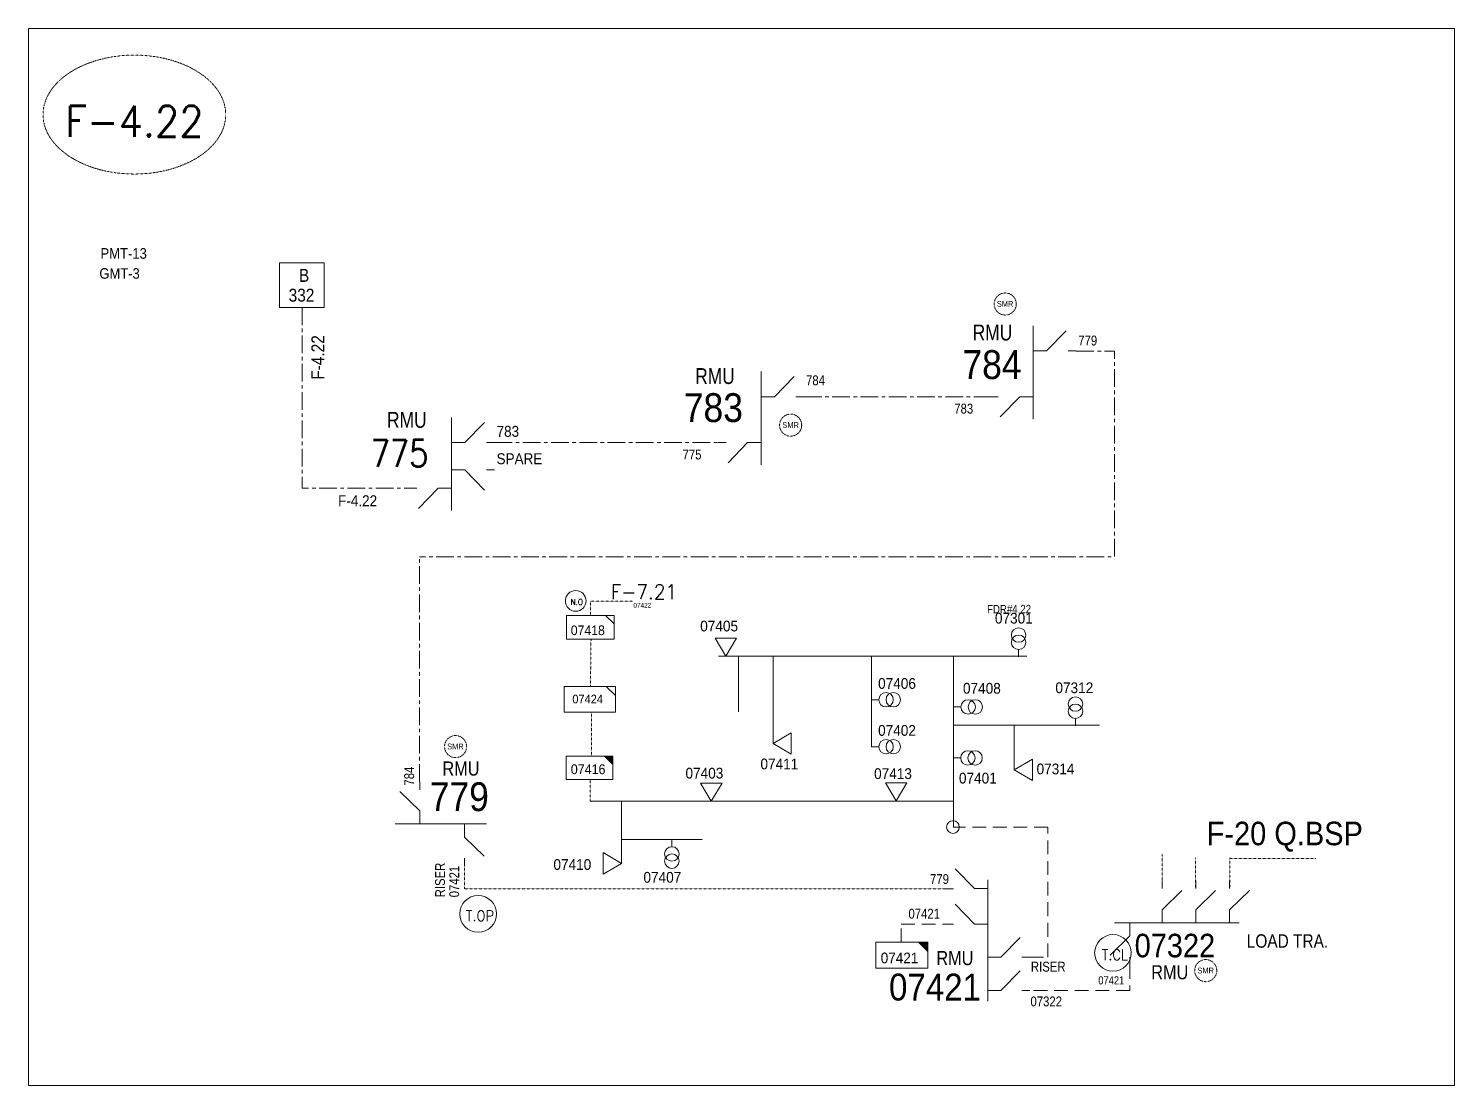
# Model space of a CAD drawing. Header units: metres. Extents: x 65984 to 144644, y -19036 to 23726.
# Drawn here: x 108278 to 110049, y -15672 to -14359 of the extents above; entities that cross this region are included whole.
import ezdxf
from ezdxf.enums import TextEntityAlignment as Align

# ---------------------------------------------------------------- set-up
doc = ezdxf.new("R2010")
doc.units = ezdxf.units.M
doc.header["$MEASUREMENT"] = 0
for name, pattern in [('( Center )', [2, 1.25, -0.25, 0.25, -0.25]), ('DGN Style 3', [0.013877, 0, -0.013877]), ('HIDDEN2', [2381.25, 1587.5, -793.75])]:
    doc.linetypes.add(name, pattern=pattern)
doc.layers.get('0').update_dxf_attribs({"color": 95, "lineweight": 40})
for name, color, linetype, lineweight in [('d_eos', 111, 'Continuous', 40), ('d_eos no', 121, 'Continuous', 40), ('d_oh branch', 94, 'Continuous', 40), ('d_switch', 95, 'Continuous', 40), ('d_tf', 1, 'Continuous', 40), ('d_tf no', 6, 'Continuous', 40), ('d_tf_200', 1, 'Continuous', 40), ('d_ug cable', 95, 'Continuous', 40), ('d_ug main line', 95, 'Continuous', 40), ('d_unit sub', 7, 'Continuous', 40), ('fedr no', 95, 'Continuous', 40), ('GRID STATION  04', 7, 'Continuous', 40), ('Level 37', 7, 'Continuous', 0), ('O H MAIN FEEDER', 4, 'Continuous', 100), ('SW N O', 114, 'Continuous', 30)]:
    doc.layers.add(name, color=color, linetype=linetype, lineweight=lineweight)
doc.styles.add('NASKHF', font='naskhf.shx', dxfattribs={"height": 8})
doc.styles.add('Style-Arial', font='arial.ttf')
doc.styles.add('Style-ENGINEERING', font='ENGINEERING.shx')
doc.styles.add('Style-msdefault', font='msdefault.shx')
doc.styles.add('Style-STANDARD', font='STANDARD.shx')

# ---------------------------------------------------------------- blocks, each defined once
blk = doc.blocks.new('TFU_110')
at = {"layer": 'd_tf_200', "color": 4, "linetype": 'Continuous', "lineweight": 13}
blk.add_line((0, 10), (0, 0), dxfattribs=at)
for centre in [(0, 30), (0, 20)]:
    blk.add_circle(centre, 10, dxfattribs=at)
blk = doc.blocks.new('TF_8')
at = {"color": 0, "linetype": 'ByBlock', "lineweight": -2}
blk.add_line((6.3, 4.95), (9.9, 1.35), dxfattribs=at)
blk.add_3dface([(-10.1, 4.95), (9.9, 4.95), (9.9, -5.05), (-10.1, -5.05)], dxfattribs=at)
blk = doc.blocks.new('exist.us-1000kva')
at = {"color": 0, "linetype": 'ByBlock', "lineweight": -2, "flags": 128}
blk.add_lwpolyline([(40, 12.9), (32.8, 20), (40, 20)], close=True, dxfattribs=at)
at = {"color": 0, "linetype": 'ByBlock', "lineweight": -2, "extrusion": (0, 0, -1)}
blk.add_solid([(-40, 12.9), (-32.8, 20), (-40, 20)], dxfattribs=at)
at = {"color": 0, "linetype": 'ByBlock', "lineweight": -2, "xscale": 2, "yscale": 2}
blk.add_blockref('TF_8', (20.2, 10.1), dxfattribs=at)
blk = doc.blocks.new('*U1122')
at = {"layer": 'd_eos', "color": 2, "linetype": 'Continuous', "lineweight": 13, "ltscale": 2.241546}
for p, q in [((8.43, 12.09), (8.43, 14.91)), ((8.43, 4.64), (15.43, 11.44)), ((8.43, 0), (8.43, 4.64)), ((16.17, -0.01), (-16.15, 0)), ((-7.43, -4.65), (-14.43, -11.45)), ((-7.43, 0), (-7.43, -4.65)), ((-7.43, -12.1), (-7.43, -14.92))]:
    blk.add_line(p, q, dxfattribs=at)
blk = doc.blocks.new('TRA1_893')
at = {"layer": 'd_tf', "color": 4, "linetype": 'Continuous', "lineweight": 13, "ltscale": 0.001333, "flags": 128}
blk.add_lwpolyline([(10, -17), (0, 0), (-10, -17)], close=True, dxfattribs=at)
blk = doc.blocks.new('TRA1_892')
at = {"layer": 'd_tf', "color": 4, "linetype": 'Continuous', "lineweight": 13, "ltscale": 0.001333, "xscale": 1.000046566207833, "yscale": 1.000046566207833, "zscale": 1.000046566207833, "rotation": 180}
blk.add_blockref('TRA1_893', (0, 0), dxfattribs=at)
blk = doc.blocks.new('TRA1_895')
at = {"layer": 'd_tf', "color": 4, "linetype": 'Continuous', "lineweight": 13, "ltscale": 0.001333, "flags": 128}
blk.add_lwpolyline([(10, -17), (0, 0), (-10, -17)], close=True, dxfattribs=at)
blk = doc.blocks.new('TRA1_894')
at = {"layer": 'd_tf', "color": 4, "linetype": 'Continuous', "lineweight": 13, "ltscale": 0.001333, "xscale": 1.000046566207834, "yscale": 1.000046566207834, "zscale": 1.000046566207834, "rotation": 180}
blk.add_blockref('TRA1_895', (0, 0), dxfattribs=at)
blk = doc.blocks.new('*U3776')
at = {"layer": 'SW N O', "color": 1, "lineweight": 13}
blk.add_circle((0, 0), 16.8, dxfattribs=at)
at = {"layer": 'SW N O', "color": 1, "lineweight": 13, "insert": (1.7, -1.8), "char_height": 9.6, "attachment_point": 5, "line_spacing_factor": 0.6, "style": 'Style-STANDARD'}
blk.add_mtext('T.CL', dxfattribs=at)
blk = doc.blocks.new('*U3382')
at = {"layer": 'SW N O', "color": 3, "lineweight": 13}
blk.add_circle((0, 0), 16.8, dxfattribs=at)
at = {"layer": 'SW N O', "color": 3, "lineweight": 13, "insert": (1.7, -1.8), "char_height": 9.6, "attachment_point": 5, "line_spacing_factor": 0.6, "style": 'Style-STANDARD'}
blk.add_mtext('N.O', dxfattribs=at)
blk = doc.blocks.new('*U4337')
at = {"layer": 'SW N O', "color": 80, "lineweight": 13}
blk.add_circle((0, 0), 16.8, dxfattribs=at)
at = {"layer": 'SW N O', "color": 80, "lineweight": 13, "insert": (1.7, -1.8), "char_height": 9.6, "attachment_point": 5, "line_spacing_factor": 0.6, "style": 'Style-STANDARD'}
blk.add_mtext('T.OP', dxfattribs=at)

msp = doc.modelspace()

# ---------------------------------------------------------------- linework, layer by layer
at = {"layer": 'd_eos', "color": 7, "linetype": 'Continuous', "lineweight": 13, "ltscale": 2.287292}
for p, q in [((108803.6, -14957.9), (108803.6, -14842.1)), ((108820.2, -14873.3), (108844.6, -14848.3)), ((108803.6, -14873.3), (108820.2, -14873.3)), ((108846.9, -14873.3), (108857, -14873.3)), ((108803.6, -14907.4), (108820.2, -14907.4)), ((108820.2, -14907.4), (108844.6, -14932.5)), ((108846.9, -14907.4), (108857, -14907.4)), ((108760.3, -14930.2), (108750.1, -14930.2)), ((108786.9, -14930.2), (108762.6, -14955.3)), ((108803.6, -14930.2), (108786.9, -14930.2))]:
    msp.add_line(p, q, dxfattribs=at)
at = {"layer": 'd_eos', "color": 7, "linetype": 'Continuous', "lineweight": 13, "ltscale": 2.241546}
for p, q in [((109453, -15427.5), (109429.2, -15403)), ((109469.4, -15416.8), (109469.4, -15567.5)), ((109426.9, -15427.6), (109417, -15427.6)), ((109469.4, -15427.5), (109453, -15427.5)), ((109453, -15471.6), (109429.2, -15447)), ((109426.9, -15471.6), (109417, -15471.6)), ((109469.4, -15471.6), (109453, -15471.6)), ((109485.7, -15512.8), (109509.6, -15488.2)), ((109469.4, -15512.8), (109485.7, -15512.8)), ((109485.7, -15554), (109509.6, -15529.5)), ((109511.8, -15512.8), (109521.7, -15512.8)), ((109645.9, -15512.5), (109645.9, -15522.4)), ((109469.4, -15554.1), (109485.7, -15554.1)), ((109511.8, -15554.1), (109521.7, -15554.1))]:
    msp.add_line(p, q, dxfattribs=at)
at = {"layer": 'd_eos', "color": 251, "linetype": 'Continuous', "lineweight": 13, "ltscale": 2.241546}
for p, q in [((109685.9, -15427.5), (109685.9, -15417.6)), ((109727.9, -15427.5), (109727.9, -15417.6)), ((109769.9, -15427.5), (109769.9, -15417.6))]:
    msp.add_line(p, q, dxfattribs=at)
at = {"layer": 'd_eos', "color": 2, "linetype": 'Continuous', "lineweight": 13, "ltscale": 2.241546}
for p, q in [((109685.9, -15453.7), (109710.5, -15429.8)), ((109727.9, -15453.7), (109752.5, -15429.8)), ((109769.9, -15453.7), (109794.5, -15429.8)), ((109685.9, -15470), (109685.9, -15453.7)), ((109727.9, -15470), (109727.9, -15453.7)), ((109769.9, -15470), (109769.9, -15453.7)), ((109781.9, -15470), (109626.7, -15470)), ((109645.9, -15470), (109645.9, -15486.3)), ((109645.9, -15486.3), (109621.3, -15510.2))]:
    msp.add_line(p, q, dxfattribs=at)
at = {"layer": 'd_oh branch', "color": 4, "linetype": 'Continuous', "lineweight": 13}
for p, q in [((109518.1, -15138.9), (109135.1, -15138.9)), ((109159.8, -15208), (109159.8, -15138.9)), ((109202.8, -15247.3), (109202.8, -15138.9)), ((109325.3, -15251.6), (109325.3, -15138.9)), ((109426.9, -15351.1), (109426.9, -15138.9)), ((109608.3, -15224.6), (109426.9, -15224.6)), ((109502.3, -15279.8), (109502.3, -15224.6)), ((109426.9, -15318.9), (108975.9, -15318.9)), ((109014.6, -15396.1), (109014.6, -15318.9)), ((109014.6, -15366.5), (109114.8, -15366.5))]:
    msp.add_line(p, q, dxfattribs=at)
at = {"layer": 'd_ug cable', "color": 4, "linetype": 'DGN Style 3', "lineweight": 13}
msp.add_line((108975.9, -15292), (108975.9, -15318.9), dxfattribs=at)
at = {"layer": 'd_ug cable', "color": 4, "linetype": 'DGN Style 3', "lineweight": 13, "flags": 128}
for points in [[(109028.9, -15070.3), (108976.3, -15070.3), (108976.3, -15087.3)], [(108976.8, -15117.6), (108976.1, -15176.3), (108976.1, -15176.3)], [(108977.3, -15208.2), (108977.2, -15262.9), (108977.2, -15262.9)], [(109417, -15427.6), (108819.6, -15427.6), (108819.6, -15399.5)]]:
    msp.add_lwpolyline(points, dxfattribs=at)
at = {"layer": 'd_ug cable', "color": 4, "linetype": 'HIDDEN2', "lineweight": 13, "ltscale": 0.01075}
for points in [[(109521.7, -15512.8), (109544.2, -15512.8), (109544.2, -15351.1), (109426.9, -15351.1)], [(109361.9, -15494.1), (109361.9, -15471.6), (109417, -15471.6)], [(109645.5, -15522.7), (109645.5, -15522.4), (109645.9, -15522.4), (109645.9, -15554.1), (109521.7, -15554.1)]]:
    msp.add_lwpolyline(points, dxfattribs=at)
at = {"layer": 'd_ug cable', "color": 251, "linetype": 'DGN Style 3', "lineweight": 13, "flags": 128}
for points in [[(109685.9, -15423.2), (109685.9, -15423.2), (109685.9, -15385.1)], [(109727.4, -15427.3), (109727.4, -15427.3), (109727.4, -15389.2)], [(109770.1, -15427.3), (109770.1, -15427.3), (109770.1, -15389.2)], [(109770.5, -15389.9), (109770.5, -15389.9), (109876.9, -15389.9)]]:
    msp.add_lwpolyline(points, dxfattribs=at)
at = {"layer": 'd_ug cable', "color": 2, "linetype": 'DGN Style 3', "lineweight": 13}
for centre in [(109491.2, -14701.3), (109224.7, -14851.8), (108808.6, -15251.1), (109740.2, -15529.4)]:
    msp.add_circle(centre, 13.7, dxfattribs=at)
at = {"layer": 'd_ug main line', "color": 4, "linetype": '( Center )', "lineweight": 13, "ltscale": 17.557586}
for p, q in [((109241.3, -14816.5), (109475.5, -14816.5)), ((108857, -14873.3), (109142.1, -14873.3))]:
    msp.add_line(p, q, dxfattribs=at)
at = {"layer": 'd_ug main line', "color": 4, "linetype": '( Center )', "lineweight": 13, "ltscale": 17.557586, "flags": 128}
for points in [[(108618.2, -14705.5), (108618.2, -14930.2), (108752.3, -14930.2)], [(109579.4, -14759.7), (109626.9, -14759.7), (109626.9, -15015.5), (108764, -15015.5)], [(108764, -15294.7), (108764, -15015.5)]]:
    msp.add_lwpolyline(points, dxfattribs=at)
at = {"layer": 'fedr no', "color": 82, "linetype": 'DGN Style 3', "lineweight": 13, "true_color": 0x1dc70e}
msp.add_ellipse((108409.7, -14466), major_axis=(113.4, 0), ratio=0.651175, dxfattribs=at)
at = {"layer": 'GRID STATION  04', "color": 4, "linetype": 'Continuous', "lineweight": 13, "ltscale": 1.891827, "flags": 128}
msp.add_lwpolyline([(108589.9, -14705.5), (108589.9, -14650), (108645.4, -14650), (108645.4, -14705.5)], close=True, dxfattribs=at)
at = {"layer": 'O H MAIN FEEDER', "color": 140, "lineweight": 13, "ltscale": 0.861012, "flags": 128}
msp.add_lwpolyline([(110049.1, -14359.1), (108278.3, -14359.1), (108278.3, -15672.1), (110049.1, -15672.1)], close=True, dxfattribs=at)
at = {"layer": 'O H MAIN FEEDER', "color": 4, "lineweight": 13, "ltscale": 1.749688}
msp.add_circle((109426.2, -15351), 7.9, dxfattribs=at)

# ---------------------------------------------------------------- block references
at = {"layer": 'd_eos', "color": 2, "linetype": 'Continuous', "lineweight": 13, "ltscale": 2.287292, "extrusion": (0, 0, -1), "xscale": 3.583180799999999, "yscale": 3.583180799999999, "zscale": 3.583180799999999, "rotation": 270}
for p in [(-109525.9, -14786.3), (-109187.9, -14843.2)]:
    msp.add_blockref('*U1122', p, dxfattribs=at)
at = {"layer": 'd_eos', "color": 2, "linetype": 'Continuous', "lineweight": 13, "ltscale": 2.241546, "extrusion": (0, 0, -1), "xscale": 3.511517183999999, "yscale": 3.511517183999999, "zscale": 3.511517183999999, "rotation": 180}
msp.add_blockref('*U1122', (-108790.1, -15347.1), dxfattribs=at)
at = {"layer": 'd_tf', "color": 4, "linetype": 'Continuous', "lineweight": 13, "ltscale": 0.001333, "extrusion": (0, 0, -1), "xscale": 1.325776896, "yscale": 1.325776896, "zscale": 1.325776896, "rotation": 359.9999999999999}
msp.add_blockref('TRA1_892', (-109144.3, -15138.9), dxfattribs=at)
at = {"layer": 'd_tf', "color": 4, "linetype": 'Continuous', "lineweight": 13, "ltscale": 0.001333}
for name, p, xscale, yscale, zscale, rotation in [('TRA1_892', (109202.8, -15247.3), 1.325776896, 1.325776896, 1.325776896, 269.9999999999999), ('TRA1_892', (109502.4, -15279.8), 1.325776896, 1.325776896, 1.325776896, 269.9999999999999), ('TRA1_892', (109126.2, -15318.9), 1.325776896, 1.325776896, 1.325776896, 359.9999999999999), ('TRA1_892', (109355.6, -15318.5), 1.325776896, 1.325776896, 1.325776896, 359.9999999999999), ('TRA1_894', (109014.6, -15396.1), 1.325776895999999, 1.325776895999999, 1.325776895999999, 89.99999999999997)]:
    msp.add_blockref(name, p, dxfattribs=dict(at, xscale=xscale, yscale=yscale, zscale=zscale, rotation=rotation))
at = {"layer": 'd_tf_200', "color": 4, "linetype": 'Continuous', "lineweight": 13, "extrusion": (0, 0, -1), "xscale": 0.8957951999999998, "yscale": 0.8957951999999998, "zscale": 0.8957951999999998, "rotation": 359.9999999999999}
for p in [(-109507.8, -15139.4), (-109578.4, -15225.1)]:
    msp.add_blockref('TFU_110', p, dxfattribs=at)
at = {"layer": 'd_tf_200', "color": 4, "linetype": 'Continuous', "lineweight": 13, "xscale": 0.8957951999999999, "yscale": 0.8957951999999999, "zscale": 0.8957951999999999}
for p, rotation in [((109325.3, -15192.9), 269.9999999999999), ((109427.2, -15201.8), 269.9999999999999), ((109325.3, -15251.2), 269.9999999999999), ((109426.9, -15265.2), 269.9999999999999), ((109077.2, -15366.5), 179.9999999999999)]:
    msp.add_blockref('TFU_110', p, dxfattribs=dict(at, rotation=rotation))
at = {"layer": 'd_unit sub', "color": 4, "linetype": 'Continuous', "lineweight": 13, "rotation": 359.9999999999999}
for name, p, xscale, yscale, zscale in [('TF_8', (108976.1, -15102.7), 2.956289963203895, 2.956289963203895, 1.281288493084476), ('TF_8', (108975.5, -15192.1), 3.18780654375939, 3.18780654375939, 1.423653881204973), ('exist.us-1000kva', (108945.8, -15292), 1.451188224, 1.451188224, 1.376249724043475), ('exist.us-1000kva', (109330.7, -15526.3), 1.61243136, 1.61243136, 1.529166360048306)]:
    msp.add_blockref(name, p, dxfattribs=dict(at, xscale=xscale, yscale=yscale, zscale=zscale))
at = {"layer": 'SW N O', "color": 3, "lineweight": 13, "xscale": 0.7640756520733402, "yscale": 0.7640756520733402, "zscale": 0.7640756520733402}
msp.add_blockref('*U3382', (108957.8, -15070.1), dxfattribs=at)
at = {"layer": 'SW N O', "color": 80, "lineweight": 13, "xscale": 1.356356732979158, "yscale": 1.356356732979158, "zscale": 1.356356732979158}
msp.add_blockref('*U4337', (108836.6, -15458.9), dxfattribs=at)
at = {"layer": 'SW N O', "color": 1, "lineweight": 13, "xscale": 1.356356732979158, "yscale": 1.356356732979158, "zscale": 1.356356732979158}
msp.add_blockref('*U3776', (109625, -15507.4), dxfattribs=at)

# ---------------------------------------------------------------- texts
at = {"layer": 'd_eos no', "color": 7, "linetype": 'Continuous', "lineweight": 13}
for s, height, style, width, p in [('PMT-13', 13.18, 'Style-Arial', 0.88, (108367.6, -14631.9)), ('RMU', 19.71, 'Style-msdefault', 0.818182, (108723.5, -14835.4)), ('07421', 33.4, 'Style-Arial', 0.88, (109346.9, -15533.1))]:
    msp.add_text(s, height=height, dxfattribs=dict(at, style=style, width=width)).set_placement(p, align=Align.TOP_LEFT)
at = {"layer": 'd_eos no', "color": 2, "linetype": 'Continuous', "lineweight": 13}
for s, height, style, width, p in [('RMU', 19.71, 'Style-msdefault', 0.818182, (109450.8, -14726.9)), ('784', 35.83, 'Style-Arial', 0.88, (109438, -14758.6)), ('RMU', 19.71, 'Style-msdefault', 0.818182, (109106.2, -14781)), ('783', 35.83, 'Style-Arial', 0.88, (109092, -14812.1)), ('779', 35.83, 'Style-Arial', 0.88, (108776.5, -15295.4)), ('F-20 Q.BSP', 29.26, 'Style-Arial', 0.88, (109741.4, -15344.4)), ('07322', 29.26, 'Style-Arial', 0.88, (109651.9, -15483.6))]:
    msp.add_text(s, height=height, dxfattribs=dict(at, style=style, width=width)).set_placement(p, align=Align.TOP_LEFT)
at = {"layer": 'd_eos no', "color": 7, "linetype": 'Continuous', "lineweight": 13, "style": 'Style-STANDARD', "width": 0.909091}
msp.add_text('775', height=33.64, dxfattribs=at).set_placement((108739, -14886.8), align=Align.MIDDLE_CENTER)
at = {"layer": 'd_eos no', "color": 7, "linetype": 'Continuous', "lineweight": 13, "insert": (108366.3, -14656.8), "char_height": 13.088, "attachment_point": 1, "style": 'NASKHF'}
msp.add_mtext('\\fArial|b0|i0|c178178|p39;\\H1x;\\W0.88;GMT-3\\P', dxfattribs=at)
at = {"layer": 'd_switch', "color": 7, "linetype": 'Continuous', "lineweight": 13, "style": 'Style-ENGINEERING'}
for s, height, width, p in [('779', 12.29, 0.857143, (109581.9, -14740.5)), ('784', 12.29, 0.857143, (109243.8, -14790)), ('783', 12.29, 0.857143, (109427.9, -14825.1)), ('783', 13.62, 0.921053, (108859.5, -14852.7)), ('SPARE', 13.62, 0.921053, (108859.5, -14886.7)), ('775', 12.29, 0.857143, (109090.5, -14882.1)), ('F-4.22', 13.62, 0.921053, (108662.7, -14938.9)), ('07421', 12.29, 0.857143, (109371, -15452.5))]:
    msp.add_text(s, height=height, dxfattribs=dict(at, width=width)).set_placement(p, align=Align.TOP_LEFT)
at = {"layer": 'd_switch', "color": 4, "linetype": 'Continuous', "lineweight": 13, "style": 'Style-msdefault', "width": 0.857143}
msp.add_text('FDR#4.22', height=10.46, dxfattribs=at).set_placement((109468.6, -15075.1), align=Align.TOP_LEFT)
at = {"layer": 'd_switch', "color": 7, "linetype": 'Continuous', "lineweight": 13, "style": 'Style-ENGINEERING', "width": 0.857143}
for s, p in [('784', (108744.8, -15299.5)), ('RISER', (108783.2, -15438.3)), ('07421', (108800.8, -15438.3))]:
    msp.add_text(s, height=12.29, rotation=90, dxfattribs=at).set_placement(p, align=Align.TOP_LEFT)
for s, height, p in [('779', 12.29, (109421.3, -15409.5)), ('RISER', 12.29, (109566.1, -15518.3)), ('07421', 10.12, (109639, -15536.4)), ('07322', 12.29, (109561.7, -15561.5))]:
    msp.add_text(s, height=height, dxfattribs=at).set_placement(p, align=Align.TOP_RIGHT)
at = {"layer": 'd_switch', "color": 1, "linetype": 'Continuous', "lineweight": 13, "ltscale": 2.563765, "style": 'Style-ENGINEERING', "width": 0.857143}
msp.add_text('LOAD TRA.', height=16.73, dxfattribs=at).set_placement((109892.3, -15484.2), align=Align.TOP_RIGHT)
at = {"layer": 'd_tf no', "color": 5, "linetype": 'Continuous', "lineweight": 13, "style": 'Style-msdefault', "width": 0.947368}
msp.add_text('07422', height=5.78, dxfattribs=at).set_placement((109029.4, -15072.7), align=Align.TOP_LEFT)
at = {"layer": 'd_tf no', "color": 4, "linetype": 'Continuous', "lineweight": 13, "style": 'Style-msdefault'}
for s, height, width, p in [('07301', 13.34, 0.947368, (109478.4, -15084.9)), ('07418', 12.01, 0.947368, (108951.7, -15100.6)), ('07406', 13.34, 0.947368, (109333.3, -15166)), ('07408', 13.34, 0.947368, (109438.7, -15172)), ('07424', 10.81, 0.947368, (108953.6, -15186.6)), ('07402', 13.34, 0.947368, (109333.3, -15224.3)), ('07416', 12.22, 0.947368, (108951.7, -15273.1)), ('07403', 13.34, 0.947368, (109094.1, -15277.4)), ('07411', 13.34, 0.947368, (109187.2, -15266)), ('07413', 13.34, 0.947368, (109328.3, -15278)), ('07314', 13.34, 0.947368, (109530.1, -15272.2)), ('07401', 13.34, 0.947368, (109433.7, -15283.6)), ('07410', 13.34, 0.947368, (108930.1, -15390.9)), ('07407', 13.34, 0.947368, (109041.9, -15406.8)), ('07421', 13.26, 0.945946, (109336.6, -15507))]:
    msp.add_text(s, height=height, dxfattribs=dict(at, width=width)).set_placement(p, align=Align.TOP_LEFT)
at = {"layer": 'd_tf no', "color": 4, "linetype": 'Continuous', "lineweight": 13, "style": 'Style-msdefault', "width": 0.947368}
for s, p in [('07405', (109112.4, -15108)), ('07312', (109553.5, -15184.7))]:
    msp.add_text(s, height=13.34, dxfattribs=at).set_placement(p)
at = {"layer": 'd_tf no', "color": 1, "linetype": 'Continuous', "lineweight": 40, "char_height": 7.308, "attachment_point": 1, "style": 'NASKHF'}
for insert in [(109480.8, -14697.5), (109214.4, -14848), (108798.2, -15247.3), (109729.8, -15525.6)]:
    msp.add_mtext('\\Fmsdefault;\\H1x;\\W0.945946;SMR^I', dxfattribs=dict(at, insert=insert))
at = {"layer": 'fedr no', "color": 6, "linetype": 'Continuous', "lineweight": 13, "insert": (108409.7, -14474.3), "char_height": 38.61, "attachment_point": 5, "style": 'Style-STANDARD'}
msp.add_mtext('F-4.22', dxfattribs=at)
at = {"layer": 'fedr no', "color": 55, "linetype": 'Continuous', "lineweight": 13, "insert": (109042.5, -15058.8), "char_height": 18.52, "attachment_point": 5, "style": 'Style-STANDARD'}
msp.add_mtext('F-7.21', dxfattribs=at)
at = {"layer": 'GRID STATION  04', "color": 4, "linetype": 'Continuous', "lineweight": 13, "style": 'Style-msdefault', "width": 0.888889}
for s, height, p in [('B', 16.1, (108614.1, -14657.7)), ('332', 16.12, (108601.3, -14682.3))]:
    msp.add_text(s, height=height, dxfattribs=at).set_placement(p, align=Align.TOP_LEFT)
at = {"layer": 'GRID STATION  04', "color": 7, "linetype": 'Continuous', "lineweight": 13, "style": 'Style-msdefault', "width": 0.888889}
msp.add_text('F-4.22', height=16.12, rotation=90, dxfattribs=at).set_placement((108629.5, -14795.4), align=Align.TOP_LEFT)
at = {"layer": 'Level 37', "color": 2, "linetype": 'Continuous', "lineweight": 13, "style": 'Style-msdefault', "width": 0.86}
msp.add_text('RMU', height=17.56, dxfattribs=at).set_placement((108792.3, -15269.6), align=Align.TOP_LEFT)
at = {"layer": 'Level 37', "color": 7, "linetype": 'Continuous', "lineweight": 13, "style": 'Style-msdefault', "width": 0.86}
msp.add_text('RMU', height=17.56, rotation=0.0004, dxfattribs=at).set_placement((109451.7, -15505), align=Align.TOP_RIGHT)
at = {"layer": 'Level 37', "color": 2, "linetype": 'Continuous', "lineweight": 13, "style": 'Style-msdefault', "width": 0.86}
msp.add_text('RMU', height=17.56, rotation=0.0004, dxfattribs=at).set_placement((109718.5, -15522.6), align=Align.TOP_RIGHT)

doc.saveas('drawing.dxf')
